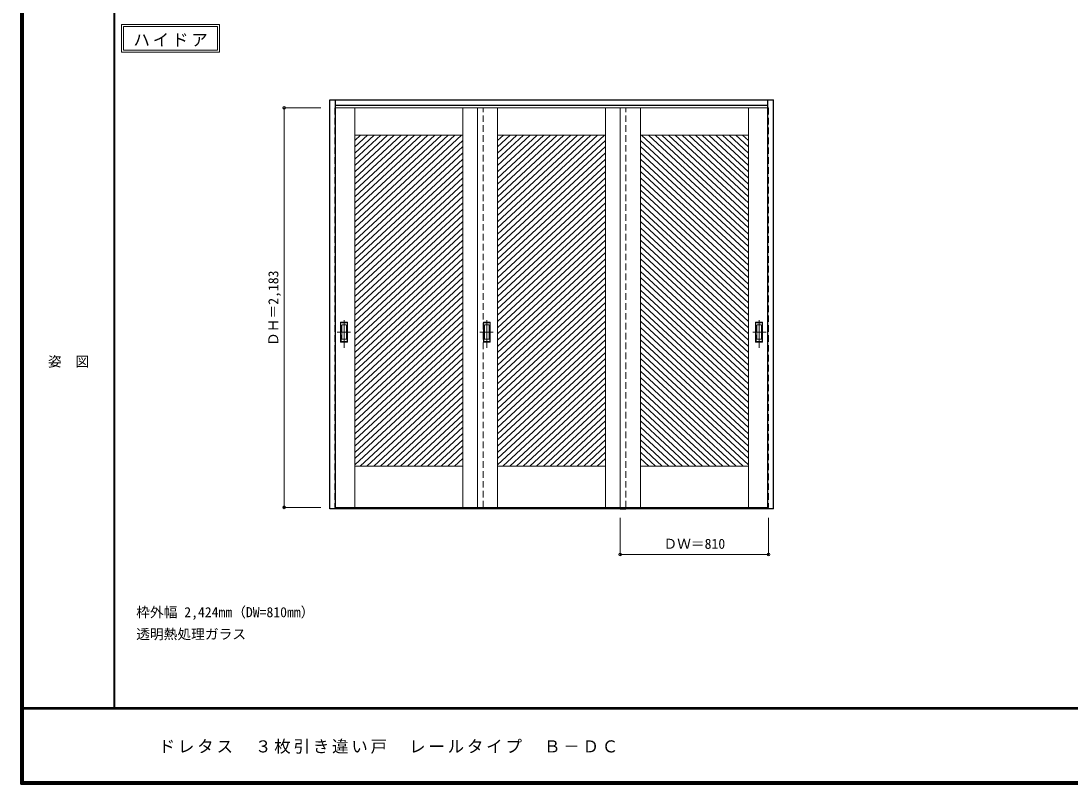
# Model space of a CAD drawing. Units: millimetres, scale not verified. Extents: x -6000 to 5700, y -4307 to 4175.
# Drawn here: x -6000 to -267, y -4205 to -36 of the extents above; entities that cross this region are included whole.
import ezdxf
from ezdxf.enums import TextEntityAlignment as Align

# ---------------------------------------------------------------- set-up
doc = ezdxf.new("R2010")
doc.units = ezdxf.units.MM
doc.header["$LTSCALE"] = 30
doc.header["$PDMODE"] = 32
doc.header["$PDSIZE"] = 15
doc.linetypes.add('CHAIN1', pattern=[8, 5, -1, 1, -1])
doc.linetypes.add('DASHED1', pattern=[1.8, 1.2, -0.6])
for name, color, linetype, lineweight in [('0-2_扉', 7, 'Continuous', 18), ('0-4_枠', 3, 'Continuous', 25), ('0-6_引手', 7, 'Continuous', 18), ('0-A_文字', 7, 'Continuous', 18), ('0-B_寸法', 4, 'Continuous', 9), ('0-C_ハッチ', 4, 'Continuous', 9), ('F-1_枠', 6, 'Continuous', 40), ('F-A_文字', 7, 'Continuous', 18)]:
    doc.layers.add(name, color=color, linetype=linetype, lineweight=lineweight)
doc.styles.add('ＭＳ ゴシック', font='')
doc.styles.get('ＭＳ ゴシック').set_extended_font_data('MS Gothic')

msp = doc.modelspace()

# ---------------------------------------------------------------- linework, layer by layer
at = {"layer": '0-2_扉', "color": 4, "linetype": 'DASHED1', "lineweight": 9}
for p, q in [((-4285, -510.25), (-4285, -2693.25)), ((-4285, -510.25), (-4282, -510.25)), ((-1918, -510.25), (-1915, -510.25)), ((-1915, -510.25), (-1915, -2693.25)), ((-4282, -2693.25), (-4285, -2693.25)), ((-1918, -2693.25), (-1915, -2693.25))]:
    msp.add_line(p, q, dxfattribs=at)
at = {"layer": '0-2_扉'}
for p, q in [((-4282, -510.25), (-3475, -510.25)), ((-4175, -510.25), (-4175, -2693.25)), ((-3585, -510.25), (-3585, -2693.25)), ((-3505, -2693.25), (-3505, -510.25)), ((-3505, -510.25), (-2695, -510.25)), ((-3395, -510.25), (-3395, -2693.25)), ((-2805, -510.25), (-2805, -2693.25)), ((-1918, -510.25), (-2725, -510.25)), ((-2725, -2693.25), (-2725, -510.25)), ((-2615, -510.25), (-2615, -2693.25)), ((-2025, -510.25), (-2025, -2693.25)), ((-4175, -660.25), (-3585, -660.25)), ((-3395, -660.25), (-2805, -660.25)), ((-2025, -660.25), (-2615, -660.25)), ((-4175, -2468.25), (-3585, -2468.25)), ((-3395, -2468.25), (-2805, -2468.25)), ((-2025, -2468.25), (-2615, -2468.25)), ((-4282, -2693.25), (-3475, -2693.25)), ((-3505, -2693.25), (-2695, -2693.25)), ((-1918, -2693.25), (-2725, -2693.25))]:
    msp.add_line(p, q, dxfattribs=at)
at = {"layer": '0-4_枠'}
for p, q in [((-4312, -466.25), (-1888, -466.25)), ((-4282, -2701.25), (-4282, -466.25)), ((-4282, -496.25), (-1918, -496.25)), ((-1918, -2701.25), (-1918, -466.25)), ((-1888, -2701.25), (-1888, -466.25)), ((-1918, -2698.25), (-4282, -2698.25)), ((-1918, -2701.25), (-4282, -2701.25)), ((-2725, -2701.25), (-2695, -2701.25)), ((-1888, -2701.25), (-1918, -2701.25))]:
    msp.add_line(p, q, dxfattribs=at)
at = {"layer": '0-4_枠', "color": 4, "linetype": 'DASHED1', "lineweight": 9}
for p, q in [((-3475, -2693.25), (-3475, -510.25)), ((-2695, -2693.25), (-2695, -510.25))]:
    msp.add_line(p, q, dxfattribs=at)
at = {"layer": '0-4_枠'}
msp.add_lwpolyline([(-4282, -2701.25), (-4312, -2701.25), (-4312, -466.25)], dxfattribs=at)
at = {"layer": '0-6_引手', "linetype": 'CHAIN1'}
for p, q in [((-4234, -1820.98), (-4234, -1650.13)), ((-3454, -1820.98), (-3454, -1650.13)), ((-1966, -1820.98), (-1966, -1650.13)), ((-4272.07, -1735.75), (-4199.56, -1735.75)), ((-3492.07, -1735.75), (-3419.56, -1735.75)), ((-1927.93, -1735.75), (-2000.44, -1735.75))]:
    msp.add_line(p, q, dxfattribs=at)
at = {"layer": '0-6_引手'}
for p, q in [((-4253, -1680.75), (-4215, -1680.75)), ((-4253, -1790.75), (-4253, -1680.75)), ((-4246.5, -1696.75), (-4221.5, -1696.75)), ((-4246.5, -1774.75), (-4246.5, -1696.75)), ((-4221.5, -1774.75), (-4221.5, -1696.75)), ((-4215, -1790.75), (-4215, -1680.75)), ((-3473, -1680.75), (-3435, -1680.75)), ((-3473, -1790.75), (-3473, -1680.75)), ((-3466.5, -1696.75), (-3441.5, -1696.75)), ((-3466.5, -1774.75), (-3466.5, -1696.75)), ((-3441.5, -1774.75), (-3441.5, -1696.75)), ((-3435, -1790.75), (-3435, -1680.75)), ((-1947, -1680.75), (-1985, -1680.75)), ((-1985, -1790.75), (-1985, -1680.75)), ((-1953.5, -1696.75), (-1978.5, -1696.75)), ((-1978.5, -1774.75), (-1978.5, -1696.75)), ((-1953.5, -1774.75), (-1953.5, -1696.75)), ((-1947, -1790.75), (-1947, -1680.75)), ((-4246.5, -1774.75), (-4221.5, -1774.75)), ((-3466.5, -1774.75), (-3441.5, -1774.75)), ((-1953.5, -1774.75), (-1978.5, -1774.75)), ((-4253, -1790.75), (-4215, -1790.75)), ((-3473, -1790.75), (-3435, -1790.75)), ((-1947, -1790.75), (-1985, -1790.75))]:
    msp.add_line(p, q, dxfattribs=at)
at = {"layer": '0-6_引手', "linetype": 'DASHED1'}
for p, q in [((-4218, -1786.75), (-4218, -1684.75)), ((-3438, -1786.75), (-3438, -1684.75)), ((-1982, -1786.75), (-1982, -1684.75)), ((-4250, -1786.75), (-4218, -1786.75)), ((-3470, -1786.75), (-3438, -1786.75)), ((-1950, -1786.75), (-1982, -1786.75))]:
    msp.add_line(p, q, dxfattribs=at)
for points in [[(-4250, -1786.75), (-4250, -1684.75), (-4218, -1684.75)], [(-3470, -1786.75), (-3470, -1684.75), (-3438, -1684.75)], [(-1950, -1786.75), (-1950, -1684.75), (-1982, -1684.75)]]:
    msp.add_lwpolyline(points, dxfattribs=at)
at = {"layer": '0-A_文字'}
for p, q in [((-5450, -55.5), (-5450, -205.5)), ((-5440, -65.5), (-4925.67, -65.5)), ((-4925.67, -65.5), (-4925.67, -195.5)), ((-5450, -205.5), (-4915.67, -205.5))]:
    msp.add_line(p, q, dxfattribs=at)
for points in [[(-5450, -55.5), (-4915.67, -55.5), (-4915.67, -205.5)], [(-5440, -65.5), (-5440, -195.5), (-4925.67, -195.5)]]:
    msp.add_lwpolyline(points, dxfattribs=at)
at = {"layer": '0-B_寸法'}
for p, q in [((-4562, -510.25), (-4362, -510.25)), ((-4562, -510.25), (-4562, -2693.25)), ((-4562, -2693.25), (-4362, -2693.25)), ((-2725, -2951.25), (-2725, -2751.25)), ((-1915, -2951.25), (-1915, -2751.25)), ((-2725, -2951.25), (-1915, -2951.25))]:
    msp.add_line(p, q, dxfattribs=at)
at = {"layer": '0-B_寸法', "color": 7}
for p in [(-4562, -510.25), (-4562, -2693.25), (-2725, -2951.25), (-1915, -2951.25)]:
    msp.add_point(p, dxfattribs=at)
at = {"layer": '0-C_ハッチ'}
for p, q in [((-4106.86, -660.25), (-4175, -723.35)), ((-4070.06, -660.25), (-4175, -757.42)), ((-4033.26, -660.25), (-4175, -791.49)), ((-3996.47, -660.25), (-4175, -825.56)), ((-4143.65, -660.25), (-4175, -689.28)), ((-3959.67, -660.25), (-4175, -859.63)), ((-3922.87, -660.25), (-4175, -893.7)), ((-3886.08, -660.25), (-4175, -927.77)), ((-3849.28, -660.25), (-4175, -961.84)), ((-3812.48, -660.25), (-4175, -995.91)), ((-3775.69, -660.25), (-4175, -1029.99)), ((-3738.89, -660.25), (-4175, -1064.06)), ((-3702.09, -660.25), (-4175, -1098.13)), ((-3665.3, -660.25), (-4175, -1132.2)), ((-3628.5, -660.25), (-4175, -1166.27)), ((-3591.7, -660.25), (-4175, -1200.34)), ((-3326.86, -660.25), (-3395, -723.35)), ((-3290.06, -660.25), (-3395, -757.42)), ((-3253.26, -660.25), (-3395, -791.49)), ((-3216.47, -660.25), (-3395, -825.56)), ((-3363.65, -660.25), (-3395, -689.28)), ((-3179.67, -660.25), (-3395, -859.63)), ((-3142.87, -660.25), (-3395, -893.7)), ((-3106.08, -660.25), (-3395, -927.77)), ((-3069.28, -660.25), (-3395, -961.84)), ((-3032.48, -660.25), (-3395, -995.91)), ((-2995.69, -660.25), (-3395, -1029.99)), ((-2958.89, -660.25), (-3395, -1064.06)), ((-2922.09, -660.25), (-3395, -1098.13)), ((-2885.3, -660.25), (-3395, -1132.2)), ((-2848.5, -660.25), (-3395, -1166.27)), ((-2811.7, -660.25), (-3395, -1200.34)), ((-2608.3, -660.25), (-2025, -1200.34)), ((-2571.5, -660.25), (-2025, -1166.27)), ((-2534.71, -660.25), (-2025, -1132.2)), ((-2497.91, -660.25), (-2025, -1098.13)), ((-2461.11, -660.25), (-2025, -1064.06)), ((-2424.32, -660.25), (-2025, -1029.99)), ((-2387.52, -660.25), (-2025, -995.91)), ((-2350.72, -660.25), (-2025, -961.84)), ((-2313.93, -660.25), (-2025, -927.77)), ((-2277.13, -660.25), (-2025, -893.7)), ((-2240.33, -660.25), (-2025, -859.63)), ((-2203.53, -660.25), (-2025, -825.56)), ((-2166.74, -660.25), (-2025, -791.49)), ((-2129.94, -660.25), (-2025, -757.42)), ((-2093.14, -660.25), (-2025, -723.35)), ((-2056.35, -660.25), (-2025, -689.28)), ((-3585, -688.12), (-4175, -1234.41)), ((-3585, -722.19), (-4175, -1268.48)), ((-2805, -688.12), (-3395, -1234.41)), ((-2805, -722.19), (-3395, -1268.48)), ((-2615, -688.12), (-2025, -1234.41)), ((-2615, -722.19), (-2025, -1268.48)), ((-3585, -756.26), (-4175, -1302.55)), ((-3585, -790.33), (-4175, -1336.63)), ((-2805, -756.26), (-3395, -1302.55)), ((-2805, -790.33), (-3395, -1336.63)), ((-2615, -756.26), (-2025, -1302.55)), ((-2615, -790.33), (-2025, -1336.63)), ((-3585, -824.4), (-4175, -1370.7)), ((-3585, -858.47), (-4175, -1404.77)), ((-2805, -824.4), (-3395, -1370.7)), ((-2805, -858.47), (-3395, -1404.77)), ((-2615, -824.4), (-2025, -1370.7)), ((-2615, -858.47), (-2025, -1404.77)), ((-3585, -892.54), (-4175, -1438.84)), ((-2805, -892.54), (-3395, -1438.84)), ((-2615, -892.54), (-2025, -1438.84)), ((-3585, -926.61), (-4175, -1472.91)), ((-3585, -960.68), (-4175, -1506.98)), ((-2805, -926.61), (-3395, -1472.91)), ((-2805, -960.68), (-3395, -1506.98)), ((-2615, -926.61), (-2025, -1472.91)), ((-2615, -960.68), (-2025, -1506.98)), ((-3585, -994.76), (-4175, -1541.05)), ((-3585, -1028.83), (-4175, -1575.12)), ((-2805, -994.76), (-3395, -1541.05)), ((-2805, -1028.83), (-3395, -1575.12)), ((-2615, -994.76), (-2025, -1541.05)), ((-2615, -1028.83), (-2025, -1575.12)), ((-3585, -1062.9), (-4175, -1609.19)), ((-2805, -1062.9), (-3395, -1609.19)), ((-2615, -1062.9), (-2025, -1609.19)), ((-3585, -1096.97), (-4175, -1643.26)), ((-3585, -1131.04), (-4175, -1677.34)), ((-2805, -1096.97), (-3395, -1643.26)), ((-2805, -1131.04), (-3395, -1677.34)), ((-2615, -1096.97), (-2025, -1643.26)), ((-2615, -1131.04), (-2025, -1677.34)), ((-3585, -1165.11), (-4175, -1711.41)), ((-3585, -1199.18), (-4175, -1745.48)), ((-2805, -1165.11), (-3395, -1711.41)), ((-2805, -1199.18), (-3395, -1745.48)), ((-2615, -1165.11), (-2025, -1711.41)), ((-2615, -1199.18), (-2025, -1745.48)), ((-3585, -1233.25), (-4175, -1779.55)), ((-2805, -1233.25), (-3395, -1779.55)), ((-2615, -1233.25), (-2025, -1779.55)), ((-3585, -1267.32), (-4175, -1813.62)), ((-3585, -1301.4), (-4175, -1847.69)), ((-2805, -1267.32), (-3395, -1813.62)), ((-2805, -1301.4), (-3395, -1847.69)), ((-2615, -1267.32), (-2025, -1813.62)), ((-2615, -1301.4), (-2025, -1847.69)), ((-3585, -1335.47), (-4175, -1881.76)), ((-3585, -1369.54), (-4175, -1915.83)), ((-2805, -1335.47), (-3395, -1881.76)), ((-2805, -1369.54), (-3395, -1915.83)), ((-2615, -1335.47), (-2025, -1881.76)), ((-2615, -1369.54), (-2025, -1915.83)), ((-3585, -1403.61), (-4175, -1949.9)), ((-2805, -1403.61), (-3395, -1949.9)), ((-2615, -1403.61), (-2025, -1949.9)), ((-3585, -1437.68), (-4175, -1983.98)), ((-3585, -1471.75), (-4175, -2018.05)), ((-2805, -1437.68), (-3395, -1983.98)), ((-2805, -1471.75), (-3395, -2018.05)), ((-2615, -1437.68), (-2025, -1983.98)), ((-2615, -1471.75), (-2025, -2018.05)), ((-3585, -1505.82), (-4175, -2052.12)), ((-3585, -1539.89), (-4175, -2086.19)), ((-2805, -1505.82), (-3395, -2052.12)), ((-2805, -1539.89), (-3395, -2086.19)), ((-2615, -1505.82), (-2025, -2052.12)), ((-2615, -1539.89), (-2025, -2086.19)), ((-3585, -1573.96), (-4175, -2120.26)), ((-2805, -1573.96), (-3395, -2120.26)), ((-2615, -1573.96), (-2025, -2120.26)), ((-3585, -1608.03), (-4175, -2154.33)), ((-3585, -1642.11), (-4175, -2188.4)), ((-2805, -1608.03), (-3395, -2154.33)), ((-2805, -1642.11), (-3395, -2188.4)), ((-2615, -1608.03), (-2025, -2154.33)), ((-2615, -1642.11), (-2025, -2188.4)), ((-3585, -1676.18), (-4175, -2222.47)), ((-3585, -1710.25), (-4175, -2256.54)), ((-2805, -1676.18), (-3395, -2222.47)), ((-2805, -1710.25), (-3395, -2256.54)), ((-2615, -1676.18), (-2025, -2222.47)), ((-2615, -1710.25), (-2025, -2256.54)), ((-3585, -1744.32), (-4175, -2290.62)), ((-2805, -1744.32), (-3395, -2290.62)), ((-2615, -1744.32), (-2025, -2290.62)), ((-3585, -1778.39), (-4175, -2324.69)), ((-3585, -1812.46), (-4175, -2358.76)), ((-2805, -1778.39), (-3395, -2324.69)), ((-2805, -1812.46), (-3395, -2358.76)), ((-2615, -1778.39), (-2025, -2324.69)), ((-2615, -1812.46), (-2025, -2358.76)), ((-3585, -1846.53), (-4175, -2392.83)), ((-3585, -1880.6), (-4175, -2426.9)), ((-2805, -1846.53), (-3395, -2392.83)), ((-2805, -1880.6), (-3395, -2426.9)), ((-2615, -1846.53), (-2025, -2392.83)), ((-2615, -1880.6), (-2025, -2426.9)), ((-3585, -1914.67), (-4175, -2460.97)), ((-3585, -1948.75), (-4146.07, -2468.25)), ((-2805, -1914.67), (-3395, -2460.97)), ((-2805, -1948.75), (-3366.07, -2468.25)), ((-2615, -1914.67), (-2025, -2460.97)), ((-2615, -1948.75), (-2053.93, -2468.25)), ((-3585, -1982.82), (-4109.27, -2468.25)), ((-2805, -1982.82), (-3329.27, -2468.25)), ((-2615, -1982.82), (-2090.73, -2468.25)), ((-3585, -2016.89), (-4072.47, -2468.25)), ((-3585, -2050.96), (-4035.68, -2468.25)), ((-2805, -2016.89), (-3292.47, -2468.25)), ((-2805, -2050.96), (-3255.68, -2468.25)), ((-2615, -2016.89), (-2127.53, -2468.25)), ((-2615, -2050.96), (-2164.33, -2468.25)), ((-3585, -2085.03), (-3998.88, -2468.25)), ((-3585, -2119.1), (-3962.08, -2468.25)), ((-2805, -2085.03), (-3218.88, -2468.25)), ((-2805, -2119.1), (-3182.08, -2468.25)), ((-2615, -2085.03), (-2201.12, -2468.25)), ((-2615, -2119.1), (-2237.92, -2468.25)), ((-3585, -2153.17), (-3925.29, -2468.25)), ((-2805, -2153.17), (-3145.29, -2468.25)), ((-2615, -2153.17), (-2274.72, -2468.25)), ((-3585, -2187.24), (-3888.49, -2468.25)), ((-3585, -2221.31), (-3851.69, -2468.25)), ((-2805, -2187.24), (-3108.49, -2468.25)), ((-2805, -2221.31), (-3071.69, -2468.25)), ((-2615, -2187.24), (-2311.51, -2468.25)), ((-2615, -2221.31), (-2348.31, -2468.25)), ((-3585, -2255.38), (-3814.89, -2468.25)), ((-3585, -2289.46), (-3778.1, -2468.25)), ((-2805, -2255.38), (-3034.89, -2468.25)), ((-2805, -2289.46), (-2998.1, -2468.25)), ((-2615, -2255.38), (-2385.11, -2468.25)), ((-2615, -2289.46), (-2421.9, -2468.25)), ((-3585, -2323.53), (-3741.3, -2468.25)), ((-2805, -2323.53), (-2961.3, -2468.25)), ((-2615, -2323.53), (-2458.7, -2468.25)), ((-3585, -2357.6), (-3704.5, -2468.25)), ((-3585, -2391.67), (-3667.71, -2468.25)), ((-2805, -2357.6), (-2924.5, -2468.25)), ((-2805, -2391.67), (-2887.71, -2468.25)), ((-2615, -2357.6), (-2495.5, -2468.25)), ((-2615, -2391.67), (-2532.29, -2468.25)), ((-3585, -2425.74), (-3630.91, -2468.25)), ((-2805, -2425.74), (-2850.91, -2468.25)), ((-2615, -2425.74), (-2569.09, -2468.25))]:
    msp.add_line(p, q, dxfattribs=at)
at = {"layer": 'F-1_枠'}
for p, q in [((-6000, 4175), (-6000, -4205)), ((-5995, 4175), (-5995, -4205)), ((-5990, 4175), (-5990, -4205)), ((-5490, 4175), (-5490, -3790)), ((5700, -3790), (-6000, -3790)), ((5700, -3795), (-6000, -3795)), ((5700, -4195), (-6000, -4195)), ((5700, -4200), (-6000, -4200)), ((5700, -4205), (-6000, -4205))]:
    msp.add_line(p, q, dxfattribs=at)

# ---------------------------------------------------------------- texts
at = {"layer": '0-A_文字', "style": 'ＭＳ ゴシック'}
for s, p in [('枠外幅 2,424mm（DW=810mm）', (-5370, -3310)), ('透明熱処理ガラス', (-5370, -3430))]:
    msp.add_text(s, height=54.99, dxfattribs=at).set_placement(p, align=Align.BOTTOM_LEFT)
at = {"layer": '0-A_文字', "insert": (-5385.34, -175.5), "char_height": 65.98, "attachment_point": 7, "style": 'ＭＳ ゴシック'}
msp.add_mtext('\\T1.17;ハイドア', dxfattribs=at)
at = {"layer": '0-B_寸法', "color": 7, "style": 'ＭＳ ゴシック'}
msp.add_text('ＤＨ＝2,183', height=54.99, rotation=90, dxfattribs=at).set_placement((-4577, -1811.25), align=Align.BOTTOM_LEFT)
msp.add_text('ＤＷ＝810', height=54.99, dxfattribs=at).set_placement((-2488.75, -2936.25), align=Align.BOTTOM_LEFT)
at = {"layer": 'F-A_文字', "style": 'ＭＳ ゴシック'}
msp.add_text('姿\u3000図', height=54.99, dxfattribs=at).set_placement((-5852.5, -1940.25), align=Align.BOTTOM_LEFT)
at = {"layer": 'F-A_文字', "insert": (-5247.55, -4040), "char_height": 65.98, "attachment_point": 7, "style": 'ＭＳ ゴシック'}
msp.add_mtext('\\T1.17;ドレタス\u3000３枚引き違い戸\u3000レールタイプ\u3000Ｂ－ＤＣ', dxfattribs=at)

doc.saveas('drawing.dxf')
